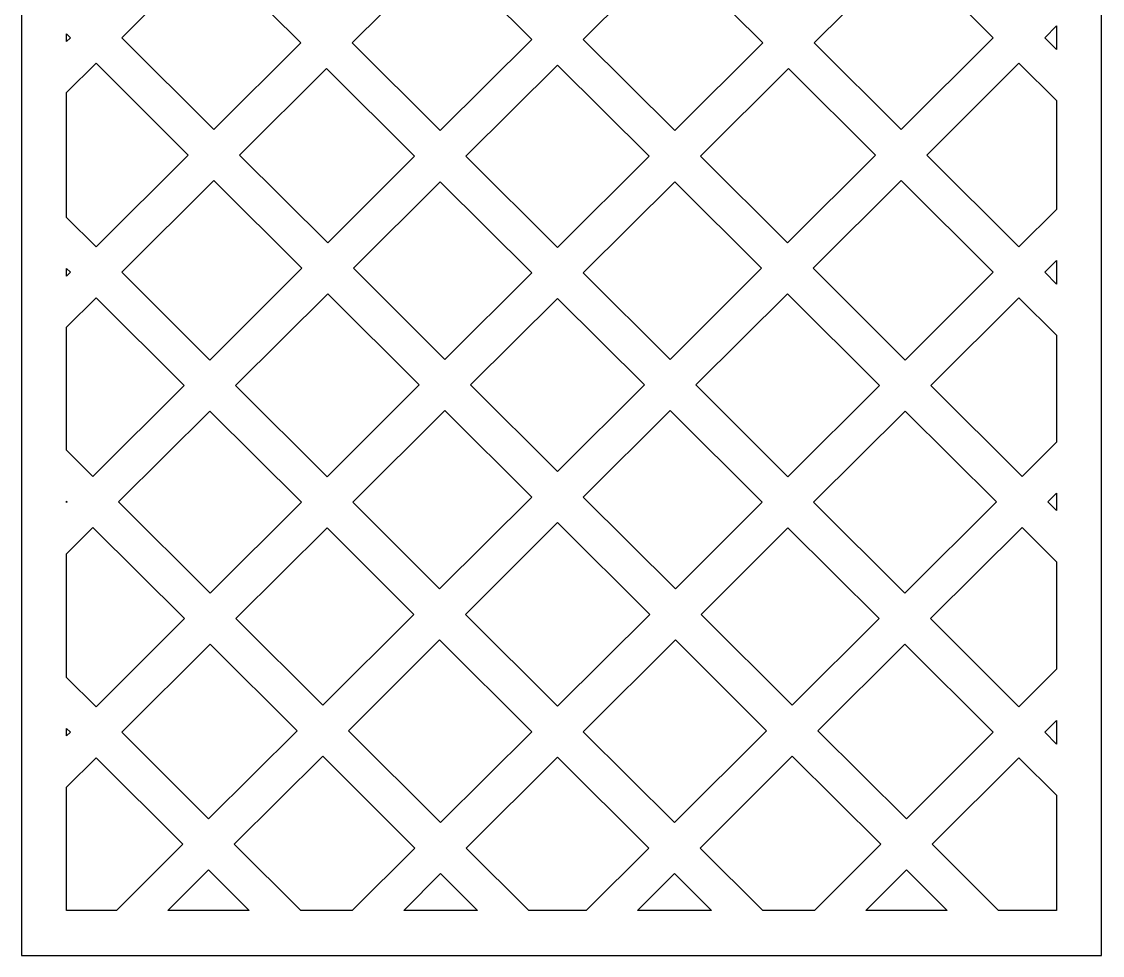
# Model space of a CAD drawing. Header units: centimetres. Extents: x -8.8 to 7.6, y -13.7 to 12.2.
# Drawn here: x 0.5 to 7.55, y -13.66 to -7.58 of the extents above; entities that cross this region are included whole.
import ezdxf

# ---------------------------------------------------------------- set-up
doc = ezdxf.new("R2010")
doc.units = ezdxf.units.CM
doc.header["$MEASUREMENT"] = 0
doc.layers.add('layer 1', color=7, linetype='Continuous')

msp = doc.modelspace()

# ---------------------------------------------------------------- linework, layer by layer
at = {"layer": 'layer 1', "color": 242}
for points, knots in [([(5.31911, 11.90115), (5.31911, 11.90115), (5.31917, 11.90121), (5.31917, 11.90121), (5.31917, 11.90121), (5.39621, 11.8691), (5.47278, 11.83405), (5.54865, 11.79614), (5.54865, 11.79614), (5.54865, 11.79614), (5.54855, 11.79603), (5.54855, 11.79603), (5.54855, 11.79603), (5.8032, 11.66872), (6.04966, 11.50903), (6.27744, 11.31886), (6.27744, 11.31886), (6.27744, 11.31886), (6.27755, 11.31898), (6.27755, 11.31898), (6.27755, 11.31898), (6.3379, 11.26861), (6.39702, 11.21626), (6.45455, 11.16167), (6.45455, 11.16167), (6.45455, 11.16167), (6.4543, 11.16142), (6.4543, 11.16142), (6.4543, 11.16142), (6.65282, 10.97298), (6.8334, 10.75957), (6.988, 10.52269), (6.988, 10.52269), (6.988, 10.52269), (6.98817, 10.52286), (6.98817, 10.52286), (6.98817, 10.52286), (7.03226, 10.45532), (7.0744, 10.38602), (7.11409, 10.31472), (7.11409, 10.31472), (7.11409, 10.31472), (7.1138, 10.31443), (7.1138, 10.31443), (7.1138, 10.31443), (7.25308, 10.06411), (7.36403, 9.79073), (7.43865, 9.49585), (7.43865, 9.49585), (7.43865, 9.49585), (7.43878, 9.49598), (7.43878, 9.49598), (7.43878, 9.49598), (7.44153, 9.4851), (7.44424, 9.4742), (7.44689, 9.46326), (7.44689, 9.46326), (7.44939, 9.45298), (7.45184, 9.44267), (7.45424, 9.43234), (7.45424, 9.43234), (7.45936, 9.41038), (7.46427, 9.38831), (7.46899, 9.36612), (7.46899, 9.36612), (7.471, 9.35664), (7.47298, 9.34713), (7.47492, 9.33761), (7.47492, 9.33761), (7.47977, 9.31377), (7.48439, 9.2898), (7.48878, 9.26569), (7.48878, 9.26569), (7.49013, 9.2583), (7.49145, 9.25089), (7.49275, 9.24347), (7.49275, 9.24347), (7.49411, 9.23573), (7.49544, 9.22798), (7.49675, 9.22021), (7.49675, 9.22021), (7.49675, 9.22021), (7.49658, 9.22004), (7.49658, 9.22004), (7.49658, 9.22004), (7.53341, 9.00106), (7.55079, 8.77154), (7.54539, 8.53179), (7.54539, 8.53179), (7.54539, 8.53179), (7.54539, 8.53179), (7.54539, 8.53179), (7.54539, 8.53179), (7.54539, 8.53177), (7.54539, 8.53175), (7.54539, 8.53173), (7.54539, 8.53173), (7.54535, 8.53002), (7.54534, 8.52831), (7.54533, 8.52661), (7.54533, 8.52661), (7.54532, 8.52466), (7.54531, 8.52271), (7.54526, 8.52074), (7.54526, 8.52074), (7.54526, 8.52074), (7.54526, 8.19844), (7.54526, 8.19844), (7.54526, 8.19844), (7.54526, 8.19844), (7.54526, 8.07677), (7.54526, 8.07677), (7.54526, 8.07677), (7.54526, 8.07677), (7.54526, 7.7433), (7.54526, 7.7433), (7.54526, 7.7433), (7.54526, 7.7433), (7.54526, 7.05674), (7.54526, 7.05674), (7.54526, 7.05674), (7.54526, 7.05674), (7.54526, 6.72327), (7.54526, 6.72327), (7.54526, 6.72327), (7.54526, 6.72327), (7.54526, 6.56882), (7.54526, 6.56882), (7.54526, 6.56882), (7.54526, 6.56882), (7.54526, 6.23535), (7.54526, 6.23535), (7.54526, 6.23535), (7.54526, 6.23535), (7.54526, 5.52064), (7.54526, 5.52064), (7.54526, 5.52064), (7.54526, 5.52064), (7.54526, 5.18717), (7.54526, 5.18717), (7.54526, 5.18717), (7.54526, 5.18717), (7.54526, 5.03159), (7.54526, 5.03159), (7.54526, 5.03159), (7.54526, 5.03159), (7.54526, 4.69812), (7.54526, 4.69812), (7.54526, 4.69812), (7.54526, 4.69812), (7.54526, 4.01726), (7.54526, 4.01726), (7.54526, 4.01726), (7.54526, 4.01726), (7.54526, 3.68379), (7.54526, 3.68379), (7.54526, 3.68379), (7.54526, 3.68379), (7.54526, 3.53592), (7.54526, 3.53592), (7.54526, 3.53592), (7.54526, 3.53592), (7.54526, 3.20246), (7.54526, 3.20246), (7.54526, 3.20246), (7.54526, 3.20246), (7.54526, 2.54189), (7.54526, 2.54189), (7.54526, 2.54189), (7.54526, 2.54189), (7.54526, 2.20842), (7.54526, 2.20842), (7.54526, 2.20842), (7.54526, 2.20842), (7.54526, 2.04165), (7.54526, 2.04165), (7.54526, 2.04165), (7.54526, 2.04165), (7.54526, 1.70818), (7.54526, 1.70818), (7.54526, 1.70818), (7.54526, 1.70818), (7.54526, 1.01669), (7.54526, 1.01669), (7.54526, 1.01669), (7.54526, 1.01669), (7.54526, 0.68323), (7.54526, 0.68323), (7.54526, 0.68323), (7.54526, 0.68323), (7.54526, 0.53651), (7.54526, 0.53651), (7.54526, 0.53651), (7.54526, 0.53651), (7.54526, 0.20304), (7.54526, 0.20304), (7.54526, 0.20304), (7.54526, 0.20304), (7.54526, -0.49125), (7.54526, -0.49125), (7.54526, -0.49125), (7.54526, -0.49125), (7.54526, -0.82472), (7.54526, -0.82472), (7.54526, -0.82472), (7.54526, -0.82472), (7.54526, -0.98894), (7.54526, -0.98894), (7.54526, -0.98894), (7.54526, -0.98894), (7.54526, -1.32241), (7.54526, -1.32241), (7.54526, -1.32241), (7.54526, -1.32241), (7.54526, -2.02848), (7.54526, -2.02848), (7.54526, -2.02848), (7.54526, -2.02848), (7.54526, -2.13334), (7.54526, -2.13334), (7.54526, -2.13334), (7.54526, -2.13334), (7.54526, -2.51842), (7.54526, -2.51842), (7.54526, -2.51842), (7.54526, -2.51842), (7.54526, -2.85189), (7.54526, -2.85189), (7.54526, -2.85189), (7.54526, -2.85189), (7.54526, -3.52415), (7.54526, -3.52415), (7.54526, -3.52415), (7.54526, -3.52415), (7.54526, -3.79798), (7.54526, -3.79798), (7.54526, -3.79798), (7.54526, -3.79798), (7.54526, -3.99499), (7.54526, -3.99499), (7.54526, -3.99499), (7.54526, -3.99499), (7.54526, -4.32846), (7.54526, -4.32846), (7.54526, -4.32846), (7.54526, -4.32846), (7.54526, -5.01842), (7.54526, -5.01842), (7.54526, -5.01842), (7.54526, -5.01842), (7.54526, -5.35189), (7.54526, -5.35189), (7.54526, -5.35189), (7.54526, -5.35189), (7.54526, -5.51656), (7.54526, -5.51656), (7.54526, -5.51656), (7.54526, -5.51656), (7.54526, -5.85003), (7.54526, -5.85003), (7.54526, -5.85003), (7.54526, -5.85003), (7.54526, -6.52357), (7.54526, -6.52357), (7.54526, -6.52357), (7.54526, -6.52357), (7.54526, -6.85704), (7.54526, -6.85704), (7.54526, -6.85704), (7.54526, -6.85704), (7.54526, -6.97754), (7.54526, -6.97754), (7.54526, -6.97754), (7.54526, -6.97754), (7.54526, -7.31101), (7.54526, -7.31101), (7.54526, -7.31101), (7.54526, -7.31101), (7.54526, -8.04902), (7.54526, -8.04902), (7.54526, -8.04902), (7.54526, -8.04902), (7.54526, -8.18445), (7.54526, -8.18445), (7.54526, -8.18445), (7.54526, -8.18445), (7.54526, -8.50704), (7.54526, -8.50704), (7.54526, -8.50704), (7.54526, -8.50704), (7.54526, -8.8405), (7.54526, -8.8405), (7.54526, -8.8405), (7.54526, -8.8405), (7.54526, -9.5785), (7.54526, -9.5785), (7.54526, -9.5785), (7.54526, -9.5785), (7.54526, -9.91197), (7.54526, -9.91197), (7.54526, -9.91197), (7.54526, -9.91197), (7.54526, -10.02392), (7.54526, -10.02392), (7.54526, -10.02392), (7.54526, -10.02392), (7.54526, -10.35739), (7.54526, -10.35739), (7.54526, -10.35739), (7.54526, -10.35739), (7.54526, -11.50519), (7.54526, -11.50519), (7.54526, -11.50519), (7.54526, -11.50519), (7.54526, -11.83866), (7.54526, -11.83866), (7.54526, -11.83866), (7.54526, -11.83866), (7.54526, -12.57664), (7.54526, -12.57664), (7.54526, -12.57664), (7.54526, -12.57664), (7.54526, -12.66337), (7.54526, -12.66337), (7.54526, -12.66337), (7.54526, -12.66337), (7.54526, -13.66207), (7.54526, -13.66207), (7.54526, -13.66207), (7.54526, -13.66207), (7.16794, -13.66207), (7.16794, -13.66207), (7.16794, -13.66207), (7.16794, -13.66207), (6.83289, -13.66207), (6.83289, -13.66207), (6.83289, -13.66207), (6.83289, -13.66207), (5.71322, -13.66207), (5.71322, -13.66207), (5.71322, -13.66207), (5.71322, -13.66207), (5.6312, -13.66207), (5.6312, -13.66207), (5.6312, -13.66207), (5.6312, -13.66207), (5.37817, -13.66207), (5.37817, -13.66207), (5.37817, -13.66207), (5.37817, -13.66207), (5.29616, -13.66207), (5.29616, -13.66207), (5.29616, -13.66207), (5.29616, -13.66207), (4.22494, -13.66207), (4.22494, -13.66207), (4.22494, -13.66207), (4.22494, -13.66207), (4.10714, -13.66207), (4.10714, -13.66207), (4.10714, -13.66207), (4.10714, -13.66207), (3.88989, -13.66207), (3.88989, -13.66207), (3.88989, -13.66207), (3.88989, -13.66207), (3.77209, -13.66207), (3.77209, -13.66207), (3.77209, -13.66207), (3.77209, -13.66207), (2.70087, -13.66207), (2.70087, -13.66207), (2.70087, -13.66207), (2.70087, -13.66207), (2.61886, -13.66207), (2.61886, -13.66207), (2.61886, -13.66207), (2.61886, -13.66207), (2.36582, -13.66207), (2.36582, -13.66207), (2.36582, -13.66207), (2.36582, -13.66207), (2.28381, -13.66207), (2.28381, -13.66207), (2.28381, -13.66207), (2.28381, -13.66207), (1.16414, -13.66207), (1.16414, -13.66207), (1.16414, -13.66207), (1.16414, -13.66207), (0.82909, -13.66207), (0.82909, -13.66207), (0.82909, -13.66207), (0.82909, -13.66207), (0.50483, -13.66207), (0.50483, -13.66207), (0.50483, -13.66207), (0.50483, -13.66207), (0.50483, -12.71674), (0.50483, -12.71674), (0.50483, -12.71674), (0.50483, -12.71674), (0.50483, -12.52382), (0.50483, -12.52382), (0.50483, -12.52382), (0.50483, -12.52382), (0.50483, -11.89147), (0.50483, -11.89147), (0.50483, -11.89147), (0.50483, -11.89147), (0.50483, -11.558), (0.50483, -11.558), (0.50483, -11.558), (0.50483, -11.558), (0.50483, -11.04954), (0.50483, -11.04954), (0.50483, -11.04954), (0.50483, -11.04954), (0.50483, -11.00225), (0.50483, -11.00225), (0.50483, -11.00225), (0.50483, -11.00225), (0.50483, -10.4102), (0.50483, -10.4102), (0.50483, -10.4102), (0.50483, -10.4102), (0.50483, -10.07673), (0.50483, -10.07673), (0.50483, -10.07673), (0.50483, -10.07673), (0.50483, -9.85915), (0.50483, -9.85915), (0.50483, -9.85915), (0.50483, -9.85915), (0.50483, -9.52568), (0.50483, -9.52568), (0.50483, -9.52568), (0.50483, -9.52568), (0.50483, -8.89332), (0.50483, -8.89332), (0.50483, -8.89332), (0.50483, -8.89332), (0.50483, -8.55985), (0.50483, -8.55985), (0.50483, -8.55985), (0.50483, -8.55985), (0.50483, -8.23782), (0.50483, -8.23782), (0.50483, -8.23782), (0.50483, -8.23782), (0.50483, -7.9962), (0.50483, -7.9962), (0.50483, -7.9962), (0.50483, -7.9962), (0.50483, -7.36383), (0.50483, -7.36383), (0.50483, -7.36383), (0.50483, -7.36383), (0.50483, -7.03035), (0.50483, -7.03035), (0.50483, -7.03035), (0.50483, -7.03035), (0.50483, -6.80422), (0.50483, -6.80422), (0.50483, -6.80422), (0.50483, -6.80422), (0.50483, -6.47076), (0.50483, -6.47076), (0.50483, -6.47076), (0.50483, -6.47076), (0.50483, -5.90284), (0.50483, -5.90284), (0.50483, -5.90284), (0.50483, -5.90284), (0.50483, -5.56937), (0.50483, -5.56937), (0.50483, -5.56937), (0.50483, -5.56937), (0.50483, -5.29908), (0.50483, -5.29908), (0.50483, -5.29908), (0.50483, -5.29908), (0.50483, -4.96561), (0.50483, -4.96561), (0.50483, -4.96561), (0.50483, -4.96561), (0.50483, -4.38127), (0.50483, -4.38127), (0.50483, -4.38127), (0.50483, -4.38127), (0.50483, -4.0478), (0.50483, -4.0478), (0.50483, -4.0478), (0.50483, -4.0478), (0.50483, -3.80481), (0.50483, -3.80481), (0.50483, -3.80481), (0.50483, -3.80481), (0.50483, -3.47134), (0.50483, -3.47134), (0.50483, -3.47134), (0.50483, -3.47134), (0.50483, -2.9047), (0.50483, -2.9047), (0.50483, -2.9047), (0.50483, -2.9047), (0.50483, -2.57123), (0.50483, -2.57123), (0.50483, -2.57123), (0.50483, -2.57123), (0.50483, -2.1867), (0.50483, -2.1867), (0.50483, -2.1867), (0.50483, -2.1867), (0.50483, -1.97567), (0.50483, -1.97567), (0.50483, -1.97567), (0.50483, -1.97567), (0.50483, -1.37522), (0.50483, -1.37522), (0.50483, -1.37522), (0.50483, -1.37522), (0.50483, -1.04175), (0.50483, -1.04175), (0.50483, -1.04175), (0.50483, -1.04175), (0.50483, -0.77191), (0.50483, -0.77191), (0.50483, -0.77191), (0.50483, -0.77191), (0.50483, -0.43844), (0.50483, -0.43844), (0.50483, -0.43844), (0.50483, -0.43844), (0.50483, 0.15022), (0.50483, 0.15022), (0.50483, 0.15022), (0.50483, 0.15022), (0.50483, 0.48369), (0.50483, 0.48369), (0.50483, 0.48369), (0.50483, 0.48369), (0.50483, 0.73604), (0.50483, 0.73604), (0.50483, 0.73604), (0.50483, 0.73604), (0.50483, 1.06951), (0.50483, 1.06951), (0.50483, 1.06951), (0.50483, 1.06951), (0.50483, 1.65537), (0.50483, 1.65537), (0.50483, 1.65537), (0.50483, 1.65537), (0.50483, 1.98884), (0.50483, 1.98884), (0.50483, 1.98884), (0.50483, 1.98884), (0.50483, 2.26123), (0.50483, 2.26123), (0.50483, 2.26123), (0.50483, 2.26123), (0.50483, 2.5947), (0.50483, 2.5947), (0.50483, 2.5947), (0.50483, 2.5947), (0.50483, 3.14964), (0.50483, 3.14964), (0.50483, 3.14964), (0.50483, 3.14964), (0.50483, 3.48311), (0.50483, 3.48311), (0.50483, 3.48311), (0.50483, 3.48311), (0.50483, 3.7366), (0.50483, 3.7366), (0.50483, 3.7366), (0.50483, 3.7366), (0.50483, 4.07007), (0.50483, 4.07007), (0.50483, 4.07007), (0.50483, 4.07007), (0.50483, 4.64531), (0.50483, 4.64531), (0.50483, 4.64531), (0.50483, 4.64531), (0.50483, 4.97878), (0.50483, 4.97878), (0.50483, 4.97878), (0.50483, 4.97878), (0.50483, 5.23999), (0.50483, 5.23999), (0.50483, 5.23999), (0.50483, 5.23999), (0.50483, 5.57345), (0.50483, 5.57345), (0.50483, 5.57345), (0.50483, 5.57345), (0.50483, 6.18254), (0.50483, 6.18254), (0.50483, 6.18254), (0.50483, 6.18254), (0.50483, 6.51601), (0.50483, 6.51601), (0.50483, 6.51601), (0.50483, 6.51601), (0.50483, 6.77608), (0.50483, 6.77608), (0.50483, 6.77608), (0.50483, 6.77608), (0.50483, 7.10955), (0.50483, 7.10955), (0.50483, 7.10955), (0.50483, 7.10955), (0.50483, 7.69049), (0.50483, 7.69049), (0.50483, 7.69049), (0.50483, 7.69049), (0.50483, 8.02396), (0.50483, 8.02396), (0.50483, 8.02396), (0.50483, 8.02396), (0.50483, 8.25126), (0.50483, 8.25126), (0.50483, 8.25126), (0.50483, 8.25126), (0.50483, 8.52078), (0.50483, 8.52078), (0.50483, 8.52078), (0.51287, 8.75745), (0.53683, 8.98196), (0.57473, 9.19473), (0.57473, 9.19473), (0.57807, 9.21345), (0.58152, 9.23207), (0.58508, 9.25061), (0.58508, 9.25061), (0.58862, 9.26909), (0.5923, 9.28746), (0.59606, 9.30576), (0.59606, 9.30576), (0.59849, 9.31758), (0.60097, 9.32937), (0.60349, 9.34112), (0.60349, 9.34112), (0.6093, 9.36824), (0.61536, 9.39513), (0.62164, 9.42185), (0.62164, 9.42185), (0.62224, 9.42442), (0.62285, 9.42699), (0.62345, 9.42955), (0.62345, 9.42955), (0.69613, 9.7363), (0.79956, 10.01613), (0.92812, 10.26975), (0.92812, 10.26975), (0.92812, 10.26975), (0.92787, 10.27), (0.92787, 10.27), (0.92787, 10.27), (0.96537, 10.34398), (1.00513, 10.41559), (1.0468, 10.4851), (1.0468, 10.4851), (1.0468, 10.4851), (1.04686, 10.48504), (1.04686, 10.48504), (1.04686, 10.48504), (1.19501, 10.73225), (1.3687, 10.95117), (1.56175, 11.1425), (1.56175, 11.1425), (1.56175, 11.1425), (1.56164, 11.1426), (1.56164, 11.1426), (1.56164, 11.1426), (1.61799, 11.19842), (1.67593, 11.25197), (1.73543, 11.3031), (1.73543, 11.3031), (1.73543, 11.3031), (1.73559, 11.30293), (1.73559, 11.30293), (1.73559, 11.30293), (1.95953, 11.49538), (2.20477, 11.65458), (2.46333, 11.78126), (2.46333, 11.78126), (2.46333, 11.78126), (2.46329, 11.7813), (2.46329, 11.7813), (2.46329, 11.7813), (2.53929, 11.81852), (2.61642, 11.853), (2.69452, 11.88462), (2.69452, 11.88462), (2.69452, 11.88462), (2.69462, 11.88452), (2.69462, 11.88452), (2.69462, 11.88452), (3.12088, 12.05714), (3.57534, 12.14653), (4.02505, 12.15534), (4.02505, 12.15534), (4.43768, 12.16984), (4.88552, 12.08192), (5.31911, 11.90115)], [0, 0, 0, 0, 0.005618, 0.005618, 0.005618, 0.005618, 0.011236, 0.011236, 0.011236, 0.011236, 0.0168539, 0.0168539, 0.0168539, 0.0168539, 0.0224719, 0.0224719, 0.0224719, 0.0224719, 0.0280899, 0.0280899, 0.0280899, 0.0280899, 0.0337079, 0.0337079, 0.0337079, 0.0337079, 0.0393258, 0.0393258, 0.0393258, 0.0393258, 0.0449438, 0.0449438, 0.0449438, 0.0449438, 0.0505618, 0.0505618, 0.0505618, 0.0505618, 0.0561798, 0.0561798, 0.0561798, 0.0561798, 0.0617978, 0.0617978, 0.0617978, 0.0617978, 0.0674157, 0.0674157, 0.0674157, 0.0674157, 0.0730337, 0.0730337, 0.0730337, 0.0730337, 0.0786517, 0.0786517, 0.0786517, 0.0786517, 0.0842697, 0.0842697, 0.0842697, 0.0842697, 0.0898876, 0.0898876, 0.0898876, 0.0898876, 0.0955056, 0.0955056, 0.0955056, 0.0955056, 0.1011236, 0.1011236, 0.1011236, 0.1011236, 0.1067416, 0.1067416, 0.1067416, 0.1067416, 0.1123596, 0.1123596, 0.1123596, 0.1123596, 0.1179775, 0.1179775, 0.1179775, 0.1179775, 0.1235955, 0.1235955, 0.1235955, 0.1235955, 0.1292135, 0.1292135, 0.1292135, 0.1292135, 0.1348315, 0.1348315, 0.1348315, 0.1348315, 0.1404494, 0.1404494, 0.1404494, 0.1404494, 0.1460674, 0.1460674, 0.1460674, 0.1460674, 0.1516854, 0.1516854, 0.1516854, 0.1516854, 0.1573034, 0.1573034, 0.1573034, 0.1573034, 0.1629213, 0.1629213, 0.1629213, 0.1629213, 0.1685393, 0.1685393, 0.1685393, 0.1685393, 0.1741573, 0.1741573, 0.1741573, 0.1741573, 0.1797753, 0.1797753, 0.1797753, 0.1797753, 0.1853933, 0.1853933, 0.1853933, 0.1853933, 0.1910112, 0.1910112, 0.1910112, 0.1910112, 0.1966292, 0.1966292, 0.1966292, 0.1966292, 0.2022472, 0.2022472, 0.2022472, 0.2022472, 0.2078652, 0.2078652, 0.2078652, 0.2078652, 0.2134831, 0.2134831, 0.2134831, 0.2134831, 0.2191011, 0.2191011, 0.2191011, 0.2191011, 0.2247191, 0.2247191, 0.2247191, 0.2247191, 0.2303371, 0.2303371, 0.2303371, 0.2303371, 0.2359551, 0.2359551, 0.2359551, 0.2359551, 0.241573, 0.241573, 0.241573, 0.241573, 0.247191, 0.247191, 0.247191, 0.247191, 0.252809, 0.252809, 0.252809, 0.252809, 0.258427, 0.258427, 0.258427, 0.258427, 0.2640449, 0.2640449, 0.2640449, 0.2640449, 0.2696629, 0.2696629, 0.2696629, 0.2696629, 0.2752809, 0.2752809, 0.2752809, 0.2752809, 0.2808989, 0.2808989, 0.2808989, 0.2808989, 0.2865169, 0.2865169, 0.2865169, 0.2865169, 0.2921348, 0.2921348, 0.2921348, 0.2921348, 0.2977528, 0.2977528, 0.2977528, 0.2977528, 0.3033708, 0.3033708, 0.3033708, 0.3033708, 0.3089888, 0.3089888, 0.3089888, 0.3089888, 0.3146067, 0.3146067, 0.3146067, 0.3146067, 0.3202247, 0.3202247, 0.3202247, 0.3202247, 0.3258427, 0.3258427, 0.3258427, 0.3258427, 0.3314607, 0.3314607, 0.3314607, 0.3314607, 0.3370787, 0.3370787, 0.3370787, 0.3370787, 0.3426966, 0.3426966, 0.3426966, 0.3426966, 0.3483146, 0.3483146, 0.3483146, 0.3483146, 0.3539326, 0.3539326, 0.3539326, 0.3539326, 0.3595506, 0.3595506, 0.3595506, 0.3595506, 0.3651685, 0.3651685, 0.3651685, 0.3651685, 0.3707865, 0.3707865, 0.3707865, 0.3707865, 0.3764045, 0.3764045, 0.3764045, 0.3764045, 0.3820225, 0.3820225, 0.3820225, 0.3820225, 0.3876404, 0.3876404, 0.3876404, 0.3876404, 0.3932584, 0.3932584, 0.3932584, 0.3932584, 0.3988764, 0.3988764, 0.3988764, 0.3988764, 0.4044944, 0.4044944, 0.4044944, 0.4044944, 0.4101124, 0.4101124, 0.4101124, 0.4101124, 0.4157303, 0.4157303, 0.4157303, 0.4157303, 0.4213483, 0.4213483, 0.4213483, 0.4213483, 0.4269663, 0.4269663, 0.4269663, 0.4269663, 0.4325843, 0.4325843, 0.4325843, 0.4325843, 0.4382022, 0.4382022, 0.4382022, 0.4382022, 0.4438202, 0.4438202, 0.4438202, 0.4438202, 0.4494382, 0.4494382, 0.4494382, 0.4494382, 0.4550562, 0.4550562, 0.4550562, 0.4550562, 0.4606742, 0.4606742, 0.4606742, 0.4606742, 0.4662921, 0.4662921, 0.4662921, 0.4662921, 0.4719101, 0.4719101, 0.4719101, 0.4719101, 0.4775281, 0.4775281, 0.4775281, 0.4775281, 0.4831461, 0.4831461, 0.4831461, 0.4831461, 0.488764, 0.488764, 0.488764, 0.488764, 0.494382, 0.494382, 0.494382, 0.494382, 0.5, 0.5, 0.5, 0.5, 0.505618, 0.505618, 0.505618, 0.505618, 0.511236, 0.511236, 0.511236, 0.511236, 0.5168539, 0.5168539, 0.5168539, 0.5168539, 0.5224719, 0.5224719, 0.5224719, 0.5224719, 0.5280899, 0.5280899, 0.5280899, 0.5280899, 0.5337079, 0.5337079, 0.5337079, 0.5337079, 0.5393258, 0.5393258, 0.5393258, 0.5393258, 0.5449438, 0.5449438, 0.5449438, 0.5449438, 0.5505618, 0.5505618, 0.5505618, 0.5505618, 0.5561798, 0.5561798, 0.5561798, 0.5561798, 0.5617978, 0.5617978, 0.5617978, 0.5617978, 0.5674157, 0.5674157, 0.5674157, 0.5674157, 0.5730337, 0.5730337, 0.5730337, 0.5730337, 0.5786517, 0.5786517, 0.5786517, 0.5786517, 0.5842697, 0.5842697, 0.5842697, 0.5842697, 0.5898876, 0.5898876, 0.5898876, 0.5898876, 0.5955056, 0.5955056, 0.5955056, 0.5955056, 0.6011236, 0.6011236, 0.6011236, 0.6011236, 0.6067416, 0.6067416, 0.6067416, 0.6067416, 0.6123596, 0.6123596, 0.6123596, 0.6123596, 0.6179775, 0.6179775, 0.6179775, 0.6179775, 0.6235955, 0.6235955, 0.6235955, 0.6235955, 0.6292135, 0.6292135, 0.6292135, 0.6292135, 0.6348315, 0.6348315, 0.6348315, 0.6348315, 0.6404494, 0.6404494, 0.6404494, 0.6404494, 0.6460674, 0.6460674, 0.6460674, 0.6460674, 0.6516854, 0.6516854, 0.6516854, 0.6516854, 0.6573034, 0.6573034, 0.6573034, 0.6573034, 0.6629213, 0.6629213, 0.6629213, 0.6629213, 0.6685393, 0.6685393, 0.6685393, 0.6685393, 0.6741573, 0.6741573, 0.6741573, 0.6741573, 0.6797753, 0.6797753, 0.6797753, 0.6797753, 0.6853933, 0.6853933, 0.6853933, 0.6853933, 0.6910112, 0.6910112, 0.6910112, 0.6910112, 0.6966292, 0.6966292, 0.6966292, 0.6966292, 0.7022472, 0.7022472, 0.7022472, 0.7022472, 0.7078652, 0.7078652, 0.7078652, 0.7078652, 0.7134831, 0.7134831, 0.7134831, 0.7134831, 0.7191011, 0.7191011, 0.7191011, 0.7191011, 0.7247191, 0.7247191, 0.7247191, 0.7247191, 0.7303371, 0.7303371, 0.7303371, 0.7303371, 0.7359551, 0.7359551, 0.7359551, 0.7359551, 0.741573, 0.741573, 0.741573, 0.741573, 0.747191, 0.747191, 0.747191, 0.747191, 0.752809, 0.752809, 0.752809, 0.752809, 0.758427, 0.758427, 0.758427, 0.758427, 0.7640449, 0.7640449, 0.7640449, 0.7640449, 0.7696629, 0.7696629, 0.7696629, 0.7696629, 0.7752809, 0.7752809, 0.7752809, 0.7752809, 0.7808989, 0.7808989, 0.7808989, 0.7808989, 0.7865169, 0.7865169, 0.7865169, 0.7865169, 0.7921348, 0.7921348, 0.7921348, 0.7921348, 0.7977528, 0.7977528, 0.7977528, 0.7977528, 0.8033708, 0.8033708, 0.8033708, 0.8033708, 0.8089888, 0.8089888, 0.8089888, 0.8089888, 0.8146067, 0.8146067, 0.8146067, 0.8146067, 0.8202247, 0.8202247, 0.8202247, 0.8202247, 0.8258427, 0.8258427, 0.8258427, 0.8258427, 0.8314607, 0.8314607, 0.8314607, 0.8314607, 0.8370787, 0.8370787, 0.8370787, 0.8370787, 0.8426966, 0.8426966, 0.8426966, 0.8426966, 0.8483146, 0.8483146, 0.8483146, 0.8483146, 0.8539326, 0.8539326, 0.8539326, 0.8539326, 0.8595506, 0.8595506, 0.8595506, 0.8595506, 0.8651685, 0.8651685, 0.8651685, 0.8651685, 0.8707865, 0.8707865, 0.8707865, 0.8707865, 0.8764045, 0.8764045, 0.8764045, 0.8764045, 0.8820225, 0.8820225, 0.8820225, 0.8820225, 0.8876404, 0.8876404, 0.8876404, 0.8876404, 0.8932584, 0.8932584, 0.8932584, 0.8932584, 0.8988764, 0.8988764, 0.8988764, 0.8988764, 0.9044944, 0.9044944, 0.9044944, 0.9044944, 0.9101124, 0.9101124, 0.9101124, 0.9101124, 0.9157303, 0.9157303, 0.9157303, 0.9157303, 0.9213483, 0.9213483, 0.9213483, 0.9213483, 0.9269663, 0.9269663, 0.9269663, 0.9269663, 0.9325843, 0.9325843, 0.9325843, 0.9325843, 0.9382022, 0.9382022, 0.9382022, 0.9382022, 0.9438202, 0.9438202, 0.9438202, 0.9438202, 0.9494382, 0.9494382, 0.9494382, 0.9494382, 0.9550562, 0.9550562, 0.9550562, 0.9550562, 0.9606742, 0.9606742, 0.9606742, 0.9606742, 0.9662921, 0.9662921, 0.9662921, 0.9662921, 0.9719101, 0.9719101, 0.9719101, 0.9719101, 0.9775281, 0.9775281, 0.9775281, 0.9775281, 0.9831461, 0.9831461, 0.9831461, 0.9831461, 0.988764, 0.988764, 0.988764, 0.988764, 1, 1, 1, 1]), ([(1.72399, -7.11626), (1.72399, -7.11626), (1.15756, -7.68001), (1.15756, -7.68001), (1.15756, -7.68001), (1.15756, -7.68001), (1.7584, -8.27802), (1.7584, -8.27802), (1.7584, -8.27802), (1.7584, -8.27802), (2.32482, -7.71426), (2.32482, -7.71426), (2.32482, -7.71426), (2.32482, -7.71426), (1.72399, -7.11626), (1.72399, -7.11626)], [0, 0, 0, 0, 0.2, 0.2, 0.2, 0.2, 0.4, 0.4, 0.4, 0.4, 0.6, 0.6, 0.6, 0.6, 1, 1, 1, 1]), ([(6.27304, -7.11626), (6.27304, -7.11626), (5.6722, -7.71426), (5.6722, -7.71426), (5.6722, -7.71426), (5.6722, -7.71426), (6.23863, -8.27802), (6.23863, -8.27802), (6.23863, -8.27802), (6.23863, -8.27802), (6.83947, -7.68001), (6.83947, -7.68001), (6.83947, -7.68001), (6.83947, -7.68001), (6.27304, -7.11626), (6.27304, -7.11626)], [0, 0, 0, 0, 0.2, 0.2, 0.2, 0.2, 0.4, 0.4, 0.4, 0.4, 0.6, 0.6, 0.6, 0.6, 1, 1, 1, 1]), ([(3.25674, -7.12021), (3.25674, -7.12021), (2.65987, -7.71426), (2.65987, -7.71426), (2.65987, -7.71426), (2.65987, -7.71426), (3.23412, -8.28581), (3.23412, -8.28581), (3.23412, -8.28581), (3.23412, -8.28581), (3.83099, -7.69176), (3.83099, -7.69176), (3.83099, -7.69176), (3.83099, -7.69176), (3.25674, -7.12021), (3.25674, -7.12021)], [0, 0, 0, 0, 0.2, 0.2, 0.2, 0.2, 0.4, 0.4, 0.4, 0.4, 0.6, 0.6, 0.6, 0.6, 1, 1, 1, 1]), ([(4.74029, -7.12021), (4.74029, -7.12021), (4.16604, -7.69176), (4.16604, -7.69176), (4.16604, -7.69176), (4.16604, -7.69176), (4.7629, -8.28581), (4.7629, -8.28581), (4.7629, -8.28581), (4.7629, -8.28581), (5.33716, -7.71426), (5.33716, -7.71426), (5.33716, -7.71426), (5.33716, -7.71426), (4.74029, -7.12021), (4.74029, -7.12021)], [0, 0, 0, 0, 0.2, 0.2, 0.2, 0.2, 0.4, 0.4, 0.4, 0.4, 0.6, 0.6, 0.6, 0.6, 1, 1, 1, 1]), ([(7.25191, -7.60298), (7.25191, -7.60298), (7.17452, -7.68001), (7.17452, -7.68001), (7.17452, -7.68001), (7.17452, -7.68001), (7.25191, -7.75705), (7.25191, -7.75705), (7.25191, -7.75705), (7.25191, -7.75705), (7.25191, -7.60298), (7.25191, -7.60298)], [0, 0, 0, 0, 0.25, 0.25, 0.25, 0.25, 0.5, 0.5, 0.5, 0.5, 1, 1, 1, 1]), ([(0.79818, -7.70423), (0.79818, -7.70423), (0.82251, -7.68001), (0.82251, -7.68001), (0.82251, -7.68001), (0.82251, -7.68001), (0.79818, -7.65579), (0.79818, -7.65579), (0.79818, -7.65579), (0.79818, -7.65579), (0.79818, -7.70423), (0.79818, -7.70423)], [0, 0, 0, 0, 0.25, 0.25, 0.25, 0.25, 0.5, 0.5, 0.5, 0.5, 1, 1, 1, 1]), ([(0.99004, -7.84675), (0.99004, -7.84675), (0.79818, -8.0377), (0.79818, -8.0377), (0.79818, -8.0377), (0.79818, -8.0377), (0.79818, -8.85182), (0.79818, -8.85182), (0.79818, -8.85182), (0.79818, -8.85182), (0.99003, -9.04277), (0.99003, -9.04277), (0.99003, -9.04277), (0.99003, -9.04277), (1.59087, -8.44475), (1.59087, -8.44475), (1.59087, -8.44475), (1.59087, -8.44475), (0.99004, -7.84675), (0.99004, -7.84675)], [0, 0, 0, 0, 0.1666667, 0.1666667, 0.1666667, 0.1666667, 0.3333333, 0.3333333, 0.3333333, 0.3333333, 0.5, 0.5, 0.5, 0.5, 0.6666667, 0.6666667, 0.6666667, 0.6666667, 1, 1, 1, 1]), ([(2.49235, -7.881), (2.49235, -7.881), (1.92592, -8.44475), (1.92592, -8.44475), (1.92592, -8.44475), (1.92592, -8.44475), (2.50018, -9.0163), (2.50018, -9.0163), (2.50018, -9.0163), (2.50018, -9.0163), (3.0666, -8.45255), (3.0666, -8.45255), (3.0666, -8.45255), (3.0666, -8.45255), (2.49235, -7.881), (2.49235, -7.881)], [0, 0, 0, 0, 0.2, 0.2, 0.2, 0.2, 0.4, 0.4, 0.4, 0.4, 0.6, 0.6, 0.6, 0.6, 1, 1, 1, 1]), ([(3.99851, -7.85849), (3.99851, -7.85849), (3.40165, -8.45254), (3.40165, -8.45254), (3.40165, -8.45254), (3.40165, -8.45254), (3.99851, -9.0466), (3.99851, -9.0466), (3.99851, -9.0466), (3.99851, -9.0466), (4.59538, -8.45254), (4.59538, -8.45254), (4.59538, -8.45254), (4.59538, -8.45254), (3.99851, -7.85849), (3.99851, -7.85849)], [0, 0, 0, 0, 0.2, 0.2, 0.2, 0.2, 0.4, 0.4, 0.4, 0.4, 0.6, 0.6, 0.6, 0.6, 1, 1, 1, 1]), ([(5.50468, -7.881), (5.50468, -7.881), (4.93043, -8.45254), (4.93043, -8.45254), (4.93043, -8.45254), (4.93043, -8.45254), (5.49685, -9.0163), (5.49685, -9.0163), (5.49685, -9.0163), (5.49685, -9.0163), (6.07111, -8.44475), (6.07111, -8.44475), (6.07111, -8.44475), (6.07111, -8.44475), (5.50468, -7.881), (5.50468, -7.881)], [0, 0, 0, 0, 0.2, 0.2, 0.2, 0.2, 0.4, 0.4, 0.4, 0.4, 0.6, 0.6, 0.6, 0.6, 1, 1, 1, 1]), ([(7.00699, -7.84675), (7.00699, -7.84675), (6.40615, -8.44475), (6.40615, -8.44475), (6.40615, -8.44475), (6.40615, -8.44475), (7.007, -9.04277), (7.007, -9.04277), (7.007, -9.04277), (7.007, -9.04277), (7.25191, -8.79901), (7.25191, -8.79901), (7.25191, -8.79901), (7.25191, -8.79901), (7.25191, -8.09051), (7.25191, -8.09051), (7.25191, -8.09051), (7.25191, -8.09051), (7.00699, -7.84675), (7.00699, -7.84675)], [0, 0, 0, 0, 0.1666667, 0.1666667, 0.1666667, 0.1666667, 0.3333333, 0.3333333, 0.3333333, 0.3333333, 0.5, 0.5, 0.5, 0.5, 0.6666667, 0.6666667, 0.6666667, 0.6666667, 1, 1, 1, 1]), ([(1.7584, -8.61149), (1.7584, -8.61149), (1.15755, -9.2095), (1.15755, -9.2095), (1.15755, -9.2095), (1.15755, -9.2095), (1.73181, -9.78105), (1.73181, -9.78105), (1.73181, -9.78105), (1.73181, -9.78105), (2.33265, -9.18304), (2.33265, -9.18304), (2.33265, -9.18304), (2.33265, -9.18304), (1.7584, -8.61149), (1.7584, -8.61149)], [0, 0, 0, 0, 0.2, 0.2, 0.2, 0.2, 0.4, 0.4, 0.4, 0.4, 0.6, 0.6, 0.6, 0.6, 1, 1, 1, 1]), ([(3.23412, -8.61928), (3.23412, -8.61928), (2.6677, -9.18304), (2.6677, -9.18304), (2.6677, -9.18304), (2.6677, -9.18304), (3.26457, -9.77709), (3.26457, -9.77709), (3.26457, -9.77709), (3.26457, -9.77709), (3.83099, -9.21333), (3.83099, -9.21333), (3.83099, -9.21333), (3.83099, -9.21333), (3.23412, -8.61928), (3.23412, -8.61928)], [0, 0, 0, 0, 0.2, 0.2, 0.2, 0.2, 0.4, 0.4, 0.4, 0.4, 0.6, 0.6, 0.6, 0.6, 1, 1, 1, 1]), ([(4.7629, -8.61928), (4.7629, -8.61928), (4.16604, -9.21333), (4.16604, -9.21333), (4.16604, -9.21333), (4.16604, -9.21333), (4.73246, -9.77709), (4.73246, -9.77709), (4.73246, -9.77709), (4.73246, -9.77709), (5.32933, -9.18304), (5.32933, -9.18304), (5.32933, -9.18304), (5.32933, -9.18304), (4.7629, -8.61928), (4.7629, -8.61928)], [0, 0, 0, 0, 0.2, 0.2, 0.2, 0.2, 0.4, 0.4, 0.4, 0.4, 0.6, 0.6, 0.6, 0.6, 1, 1, 1, 1]), ([(6.23863, -8.61149), (6.23863, -8.61149), (5.66438, -9.18304), (5.66438, -9.18304), (5.66438, -9.18304), (5.66438, -9.18304), (6.26522, -9.78105), (6.26522, -9.78105), (6.26522, -9.78105), (6.26522, -9.78105), (6.83947, -9.2095), (6.83947, -9.2095), (6.83947, -9.2095), (6.83947, -9.2095), (6.23863, -8.61149), (6.23863, -8.61149)], [0, 0, 0, 0, 0.2, 0.2, 0.2, 0.2, 0.4, 0.4, 0.4, 0.4, 0.6, 0.6, 0.6, 0.6, 1, 1, 1, 1]), ([(7.25191, -9.13247), (7.25191, -9.13247), (7.17452, -9.2095), (7.17452, -9.2095), (7.17452, -9.2095), (7.17452, -9.2095), (7.25191, -9.28653), (7.25191, -9.28653), (7.25191, -9.28653), (7.25191, -9.28653), (7.25191, -9.13247), (7.25191, -9.13247)], [0, 0, 0, 0, 0.25, 0.25, 0.25, 0.25, 0.5, 0.5, 0.5, 0.5, 1, 1, 1, 1]), ([(0.79818, -9.23371), (0.79818, -9.23371), (0.82251, -9.2095), (0.82251, -9.2095), (0.82251, -9.2095), (0.82251, -9.2095), (0.79818, -9.18529), (0.79818, -9.18529), (0.79818, -9.18529), (0.79818, -9.18529), (0.79818, -9.23371), (0.79818, -9.23371)], [0, 0, 0, 0, 0.25, 0.25, 0.25, 0.25, 0.5, 0.5, 0.5, 0.5, 1, 1, 1, 1]), ([(2.50018, -9.34977), (2.50018, -9.34977), (1.89933, -9.94778), (1.89933, -9.94778), (1.89933, -9.94778), (1.89933, -9.94778), (2.4962, -10.54184), (2.4962, -10.54184), (2.4962, -10.54184), (2.4962, -10.54184), (3.09704, -9.94382), (3.09704, -9.94382), (3.09704, -9.94382), (3.09704, -9.94382), (2.50018, -9.34977), (2.50018, -9.34977)], [0, 0, 0, 0, 0.2, 0.2, 0.2, 0.2, 0.4, 0.4, 0.4, 0.4, 0.6, 0.6, 0.6, 0.6, 1, 1, 1, 1]), ([(5.49685, -9.34977), (5.49685, -9.34977), (4.89999, -9.94382), (4.89999, -9.94382), (4.89999, -9.94382), (4.89999, -9.94382), (5.50083, -10.54184), (5.50083, -10.54184), (5.50083, -10.54184), (5.50083, -10.54184), (6.0977, -9.94778), (6.0977, -9.94778), (6.0977, -9.94778), (6.0977, -9.94778), (5.49685, -9.34977), (5.49685, -9.34977)], [0, 0, 0, 0, 0.2, 0.2, 0.2, 0.2, 0.4, 0.4, 0.4, 0.4, 0.6, 0.6, 0.6, 0.6, 1, 1, 1, 1]), ([(0.99003, -9.37624), (0.99003, -9.37624), (0.79818, -9.56718), (0.79818, -9.56718), (0.79818, -9.56718), (0.79818, -9.56718), (0.79818, -10.3687), (0.79818, -10.3687), (0.79818, -10.3687), (0.79818, -10.3687), (0.96977, -10.53949), (0.96977, -10.53949), (0.96977, -10.53949), (0.96977, -10.53949), (1.56428, -9.94778), (1.56428, -9.94778), (1.56428, -9.94778), (1.56428, -9.94778), (0.99003, -9.37624), (0.99003, -9.37624)], [0, 0, 0, 0, 0.1666667, 0.1666667, 0.1666667, 0.1666667, 0.3333333, 0.3333333, 0.3333333, 0.3333333, 0.5, 0.5, 0.5, 0.5, 0.6666667, 0.6666667, 0.6666667, 0.6666667, 1, 1, 1, 1]), ([(3.99851, -9.38007), (3.99851, -9.38007), (3.43209, -9.94382), (3.43209, -9.94382), (3.43209, -9.94382), (3.43209, -9.94382), (3.99851, -10.50758), (3.99851, -10.50758), (3.99851, -10.50758), (3.99851, -10.50758), (4.56494, -9.94382), (4.56494, -9.94382), (4.56494, -9.94382), (4.56494, -9.94382), (3.99851, -9.38007), (3.99851, -9.38007)], [0, 0, 0, 0, 0.2, 0.2, 0.2, 0.2, 0.4, 0.4, 0.4, 0.4, 0.6, 0.6, 0.6, 0.6, 1, 1, 1, 1]), ([(7.007, -9.37624), (7.007, -9.37624), (6.43274, -9.94778), (6.43274, -9.94778), (6.43274, -9.94778), (6.43274, -9.94778), (7.02725, -10.53949), (7.02725, -10.53949), (7.02725, -10.53949), (7.02725, -10.53949), (7.25191, -10.31589), (7.25191, -10.31589), (7.25191, -10.31589), (7.25191, -10.31589), (7.25191, -9.62), (7.25191, -9.62), (7.25191, -9.62), (7.25191, -9.62), (7.007, -9.37624), (7.007, -9.37624)], [0, 0, 0, 0, 0.1666667, 0.1666667, 0.1666667, 0.1666667, 0.3333333, 0.3333333, 0.3333333, 0.3333333, 0.5, 0.5, 0.5, 0.5, 0.6666667, 0.6666667, 0.6666667, 0.6666667, 1, 1, 1, 1]), ([(1.73181, -10.11452), (1.73181, -10.11452), (1.1373, -10.70622), (1.1373, -10.70622), (1.1373, -10.70622), (1.1373, -10.70622), (1.73416, -11.30028), (1.73416, -11.30028), (1.73416, -11.30028), (1.73416, -11.30028), (2.32867, -10.70857), (2.32867, -10.70857), (2.32867, -10.70857), (2.32867, -10.70857), (1.73181, -10.11452), (1.73181, -10.11452)], [0, 0, 0, 0, 0.2, 0.2, 0.2, 0.2, 0.4, 0.4, 0.4, 0.4, 0.6, 0.6, 0.6, 0.6, 1, 1, 1, 1]), ([(3.26456, -10.11056), (3.26456, -10.11056), (2.66372, -10.70857), (2.66372, -10.70857), (2.66372, -10.70857), (2.66372, -10.70857), (3.23015, -11.27233), (3.23015, -11.27233), (3.23015, -11.27233), (3.23015, -11.27233), (3.83099, -10.67431), (3.83099, -10.67431), (3.83099, -10.67431), (3.83099, -10.67431), (3.26456, -10.11056), (3.26456, -10.11056)], [0, 0, 0, 0, 0.2, 0.2, 0.2, 0.2, 0.4, 0.4, 0.4, 0.4, 0.6, 0.6, 0.6, 0.6, 1, 1, 1, 1]), ([(4.73246, -10.11056), (4.73246, -10.11056), (4.16604, -10.67431), (4.16604, -10.67431), (4.16604, -10.67431), (4.16604, -10.67431), (4.76688, -11.27233), (4.76688, -11.27233), (4.76688, -11.27233), (4.76688, -11.27233), (5.33331, -10.70857), (5.33331, -10.70857), (5.33331, -10.70857), (5.33331, -10.70857), (4.73246, -10.11056), (4.73246, -10.11056)], [0, 0, 0, 0, 0.2, 0.2, 0.2, 0.2, 0.4, 0.4, 0.4, 0.4, 0.6, 0.6, 0.6, 0.6, 1, 1, 1, 1]), ([(6.26522, -10.11452), (6.26522, -10.11452), (5.66835, -10.70857), (5.66835, -10.70857), (5.66835, -10.70857), (5.66835, -10.70857), (6.26286, -11.30028), (6.26286, -11.30028), (6.26286, -11.30028), (6.26286, -11.30028), (6.85973, -10.70622), (6.85973, -10.70622), (6.85973, -10.70622), (6.85973, -10.70622), (6.26522, -10.11452), (6.26522, -10.11452)], [0, 0, 0, 0, 0.2, 0.2, 0.2, 0.2, 0.4, 0.4, 0.4, 0.4, 0.6, 0.6, 0.6, 0.6, 1, 1, 1, 1]), ([(0.79818, -10.71028), (0.79818, -10.71028), (0.80225, -10.70622), (0.80225, -10.70622), (0.80225, -10.70622), (0.80225, -10.70622), (0.79818, -10.70217), (0.79818, -10.70217), (0.79818, -10.70217), (0.79818, -10.70217), (0.79818, -10.71028), (0.79818, -10.71028)], [0, 0, 0, 0, 0.25, 0.25, 0.25, 0.25, 0.5, 0.5, 0.5, 0.5, 1, 1, 1, 1]), ([(7.25191, -10.64936), (7.25191, -10.64936), (7.19478, -10.70622), (7.19478, -10.70622), (7.19478, -10.70622), (7.19478, -10.70622), (7.25191, -10.76309), (7.25191, -10.76309), (7.25191, -10.76309), (7.25191, -10.76309), (7.25191, -10.64936), (7.25191, -10.64936)], [0, 0, 0, 0, 0.25, 0.25, 0.25, 0.25, 0.5, 0.5, 0.5, 0.5, 1, 1, 1, 1]), ([(3.99851, -10.84105), (3.99851, -10.84105), (3.39767, -11.43906), (3.39767, -11.43906), (3.39767, -11.43906), (3.39767, -11.43906), (3.99851, -12.03707), (3.99851, -12.03707), (3.99851, -12.03707), (3.99851, -12.03707), (4.59936, -11.43906), (4.59936, -11.43906), (4.59936, -11.43906), (4.59936, -11.43906), (3.99851, -10.84105), (3.99851, -10.84105)], [0, 0, 0, 0, 0.2, 0.2, 0.2, 0.2, 0.4, 0.4, 0.4, 0.4, 0.6, 0.6, 0.6, 0.6, 1, 1, 1, 1]), ([(0.96977, -10.87296), (0.96977, -10.87296), (0.79818, -11.04375), (0.79818, -11.04375), (0.79818, -11.04375), (0.79818, -11.04375), (0.79818, -11.84997), (0.79818, -11.84997), (0.79818, -11.84997), (0.79818, -11.84997), (0.99002, -12.04091), (0.99002, -12.04091), (0.99002, -12.04091), (0.99002, -12.04091), (1.56664, -11.46701), (1.56664, -11.46701), (1.56664, -11.46701), (1.56664, -11.46701), (0.96977, -10.87296), (0.96977, -10.87296)], [0, 0, 0, 0, 0.1666667, 0.1666667, 0.1666667, 0.1666667, 0.3333333, 0.3333333, 0.3333333, 0.3333333, 0.5, 0.5, 0.5, 0.5, 0.6666667, 0.6666667, 0.6666667, 0.6666667, 1, 1, 1, 1]), ([(2.4962, -10.87531), (2.4962, -10.87531), (1.90169, -11.46701), (1.90169, -11.46701), (1.90169, -11.46701), (1.90169, -11.46701), (2.46811, -12.03077), (2.46811, -12.03077), (2.46811, -12.03077), (2.46811, -12.03077), (3.06262, -11.43906), (3.06262, -11.43906), (3.06262, -11.43906), (3.06262, -11.43906), (2.4962, -10.87531), (2.4962, -10.87531)], [0, 0, 0, 0, 0.2, 0.2, 0.2, 0.2, 0.4, 0.4, 0.4, 0.4, 0.6, 0.6, 0.6, 0.6, 1, 1, 1, 1]), ([(5.50083, -10.87531), (5.50083, -10.87531), (4.93441, -11.43906), (4.93441, -11.43906), (4.93441, -11.43906), (4.93441, -11.43906), (5.52891, -12.03077), (5.52891, -12.03077), (5.52891, -12.03077), (5.52891, -12.03077), (6.09534, -11.46701), (6.09534, -11.46701), (6.09534, -11.46701), (6.09534, -11.46701), (5.50083, -10.87531), (5.50083, -10.87531)], [0, 0, 0, 0, 0.2, 0.2, 0.2, 0.2, 0.4, 0.4, 0.4, 0.4, 0.6, 0.6, 0.6, 0.6, 1, 1, 1, 1]), ([(7.02725, -10.87296), (7.02725, -10.87296), (6.43039, -11.46701), (6.43039, -11.46701), (6.43039, -11.46701), (6.43039, -11.46701), (7.007, -12.04091), (7.007, -12.04091), (7.007, -12.04091), (7.007, -12.04091), (7.25191, -11.79716), (7.25191, -11.79716), (7.25191, -11.79716), (7.25191, -11.79716), (7.25191, -11.09656), (7.25191, -11.09656), (7.25191, -11.09656), (7.25191, -11.09656), (7.02725, -10.87296), (7.02725, -10.87296)], [0, 0, 0, 0, 0.1666667, 0.1666667, 0.1666667, 0.1666667, 0.3333333, 0.3333333, 0.3333333, 0.3333333, 0.5, 0.5, 0.5, 0.5, 0.6666667, 0.6666667, 0.6666667, 0.6666667, 1, 1, 1, 1]), ([(3.23015, -11.6058), (3.23015, -11.6058), (2.63564, -12.1975), (2.63564, -12.1975), (2.63564, -12.1975), (2.63564, -12.1975), (3.23648, -12.79552), (3.23648, -12.79552), (3.23648, -12.79552), (3.23648, -12.79552), (3.83099, -12.20381), (3.83099, -12.20381), (3.83099, -12.20381), (3.83099, -12.20381), (3.23015, -11.6058), (3.23015, -11.6058)], [0, 0, 0, 0, 0.2, 0.2, 0.2, 0.2, 0.4, 0.4, 0.4, 0.4, 0.6, 0.6, 0.6, 0.6, 1, 1, 1, 1]), ([(4.76688, -11.6058), (4.76688, -11.6058), (4.16604, -12.20381), (4.16604, -12.20381), (4.16604, -12.20381), (4.16604, -12.20381), (4.76055, -12.79552), (4.76055, -12.79552), (4.76055, -12.79552), (4.76055, -12.79552), (5.36139, -12.1975), (5.36139, -12.1975), (5.36139, -12.1975), (5.36139, -12.1975), (4.76688, -11.6058), (4.76688, -11.6058)], [0, 0, 0, 0, 0.2, 0.2, 0.2, 0.2, 0.4, 0.4, 0.4, 0.4, 0.6, 0.6, 0.6, 0.6, 1, 1, 1, 1]), ([(1.73416, -11.63375), (1.73416, -11.63375), (1.15755, -12.20765), (1.15755, -12.20765), (1.15755, -12.20765), (1.15755, -12.20765), (1.72397, -12.7714), (1.72397, -12.7714), (1.72397, -12.7714), (1.72397, -12.7714), (2.30059, -12.1975), (2.30059, -12.1975), (2.30059, -12.1975), (2.30059, -12.1975), (1.73416, -11.63375), (1.73416, -11.63375)], [0, 0, 0, 0, 0.2, 0.2, 0.2, 0.2, 0.4, 0.4, 0.4, 0.4, 0.6, 0.6, 0.6, 0.6, 1, 1, 1, 1]), ([(6.26286, -11.63375), (6.26286, -11.63375), (5.69644, -12.1975), (5.69644, -12.1975), (5.69644, -12.1975), (5.69644, -12.1975), (6.27306, -12.7714), (6.27306, -12.7714), (6.27306, -12.7714), (6.27306, -12.7714), (6.83948, -12.20765), (6.83948, -12.20765), (6.83948, -12.20765), (6.83948, -12.20765), (6.26286, -11.63375), (6.26286, -11.63375)], [0, 0, 0, 0, 0.2, 0.2, 0.2, 0.2, 0.4, 0.4, 0.4, 0.4, 0.6, 0.6, 0.6, 0.6, 1, 1, 1, 1]), ([(0.79818, -12.23185), (0.79818, -12.23185), (0.8225, -12.20765), (0.8225, -12.20765), (0.8225, -12.20765), (0.8225, -12.20765), (0.79818, -12.18344), (0.79818, -12.18344), (0.79818, -12.18344), (0.79818, -12.18344), (0.79818, -12.23185), (0.79818, -12.23185)], [0, 0, 0, 0, 0.25, 0.25, 0.25, 0.25, 0.5, 0.5, 0.5, 0.5, 1, 1, 1, 1]), ([(7.25191, -12.13063), (7.25191, -12.13063), (7.17453, -12.20765), (7.17453, -12.20765), (7.17453, -12.20765), (7.17453, -12.20765), (7.25191, -12.28467), (7.25191, -12.28467), (7.25191, -12.28467), (7.25191, -12.28467), (7.25191, -12.13063), (7.25191, -12.13063)], [0, 0, 0, 0, 0.25, 0.25, 0.25, 0.25, 0.5, 0.5, 0.5, 0.5, 1, 1, 1, 1]), ([(0.99002, -12.37438), (0.99002, -12.37438), (0.79818, -12.56532), (0.79818, -12.56532), (0.79818, -12.56532), (0.79818, -12.56532), (0.79818, -13.36868), (0.79818, -13.36868), (0.79818, -13.36868), (0.79818, -13.36868), (1.12387, -13.36868), (1.12387, -13.36868), (1.12387, -13.36868), (1.12387, -13.36868), (1.55645, -12.93814), (1.55645, -12.93814), (1.55645, -12.93814), (1.55645, -12.93814), (0.99002, -12.37438), (0.99002, -12.37438)], [0, 0, 0, 0, 0.1666667, 0.1666667, 0.1666667, 0.1666667, 0.3333333, 0.3333333, 0.3333333, 0.3333333, 0.5, 0.5, 0.5, 0.5, 0.6666667, 0.6666667, 0.6666667, 0.6666667, 1, 1, 1, 1]), ([(2.46811, -12.36424), (2.46811, -12.36424), (1.8915, -12.93814), (1.8915, -12.93814), (1.8915, -12.93814), (1.8915, -12.93814), (2.32408, -13.36868), (2.32408, -13.36868), (2.32408, -13.36868), (2.32408, -13.36868), (2.6606, -13.36868), (2.6606, -13.36868), (2.6606, -13.36868), (2.6606, -13.36868), (3.06896, -12.96225), (3.06896, -12.96225), (3.06896, -12.96225), (3.06896, -12.96225), (2.46811, -12.36424), (2.46811, -12.36424)], [0, 0, 0, 0, 0.1666667, 0.1666667, 0.1666667, 0.1666667, 0.3333333, 0.3333333, 0.3333333, 0.3333333, 0.5, 0.5, 0.5, 0.5, 0.6666667, 0.6666667, 0.6666667, 0.6666667, 1, 1, 1, 1]), ([(3.99851, -12.37054), (3.99851, -12.37054), (3.40401, -12.96225), (3.40401, -12.96225), (3.40401, -12.96225), (3.40401, -12.96225), (3.81236, -13.36868), (3.81236, -13.36868), (3.81236, -13.36868), (3.81236, -13.36868), (4.18467, -13.36868), (4.18467, -13.36868), (4.18467, -13.36868), (4.18467, -13.36868), (4.59302, -12.96225), (4.59302, -12.96225), (4.59302, -12.96225), (4.59302, -12.96225), (3.99851, -12.37054), (3.99851, -12.37054)], [0, 0, 0, 0, 0.1666667, 0.1666667, 0.1666667, 0.1666667, 0.3333333, 0.3333333, 0.3333333, 0.3333333, 0.5, 0.5, 0.5, 0.5, 0.6666667, 0.6666667, 0.6666667, 0.6666667, 1, 1, 1, 1]), ([(5.52891, -12.36424), (5.52891, -12.36424), (4.92807, -12.96225), (4.92807, -12.96225), (4.92807, -12.96225), (4.92807, -12.96225), (5.33642, -13.36868), (5.33642, -13.36868), (5.33642, -13.36868), (5.33642, -13.36868), (5.67295, -13.36868), (5.67295, -13.36868), (5.67295, -13.36868), (5.67295, -13.36868), (6.10553, -12.93814), (6.10553, -12.93814), (6.10553, -12.93814), (6.10553, -12.93814), (5.52891, -12.36424), (5.52891, -12.36424)], [0, 0, 0, 0, 0.1666667, 0.1666667, 0.1666667, 0.1666667, 0.3333333, 0.3333333, 0.3333333, 0.3333333, 0.5, 0.5, 0.5, 0.5, 0.6666667, 0.6666667, 0.6666667, 0.6666667, 1, 1, 1, 1]), ([(7.007, -12.37438), (7.007, -12.37438), (6.44058, -12.93814), (6.44058, -12.93814), (6.44058, -12.93814), (6.44058, -12.93814), (6.87316, -13.36868), (6.87316, -13.36868), (6.87316, -13.36868), (6.87316, -13.36868), (7.25191, -13.36868), (7.25191, -13.36868), (7.25191, -13.36868), (7.25191, -13.36868), (7.25191, -12.61814), (7.25191, -12.61814), (7.25191, -12.61814), (7.25191, -12.61814), (7.007, -12.37438), (7.007, -12.37438)], [0, 0, 0, 0, 0.1666667, 0.1666667, 0.1666667, 0.1666667, 0.3333333, 0.3333333, 0.3333333, 0.3333333, 0.5, 0.5, 0.5, 0.5, 0.6666667, 0.6666667, 0.6666667, 0.6666667, 1, 1, 1, 1]), ([(1.72397, -13.10487), (1.72397, -13.10487), (1.45891, -13.36868), (1.45891, -13.36868), (1.45891, -13.36868), (1.45891, -13.36868), (1.98903, -13.36868), (1.98903, -13.36868), (1.98903, -13.36868), (1.98903, -13.36868), (1.72397, -13.10487), (1.72397, -13.10487)], [0, 0, 0, 0, 0.25, 0.25, 0.25, 0.25, 0.5, 0.5, 0.5, 0.5, 1, 1, 1, 1]), ([(6.27306, -13.10487), (6.27306, -13.10487), (6.008, -13.36868), (6.008, -13.36868), (6.008, -13.36868), (6.008, -13.36868), (6.53811, -13.36868), (6.53811, -13.36868), (6.53811, -13.36868), (6.53811, -13.36868), (6.27306, -13.10487), (6.27306, -13.10487)], [0, 0, 0, 0, 0.25, 0.25, 0.25, 0.25, 0.5, 0.5, 0.5, 0.5, 1, 1, 1, 1]), ([(3.23648, -13.12899), (3.23648, -13.12899), (2.99565, -13.36868), (2.99565, -13.36868), (2.99565, -13.36868), (2.99565, -13.36868), (3.47731, -13.36868), (3.47731, -13.36868), (3.47731, -13.36868), (3.47731, -13.36868), (3.23648, -13.12899), (3.23648, -13.12899)], [0, 0, 0, 0, 0.25, 0.25, 0.25, 0.25, 0.5, 0.5, 0.5, 0.5, 1, 1, 1, 1]), ([(4.76055, -13.12899), (4.76055, -13.12899), (4.51972, -13.36868), (4.51972, -13.36868), (4.51972, -13.36868), (4.51972, -13.36868), (5.00138, -13.36868), (5.00138, -13.36868), (5.00138, -13.36868), (5.00138, -13.36868), (4.76055, -13.12899), (4.76055, -13.12899)], [0, 0, 0, 0, 0.25, 0.25, 0.25, 0.25, 0.5, 0.5, 0.5, 0.5, 1, 1, 1, 1])]:
    msp.add_open_spline(points, degree=3, knots=knots, dxfattribs=at)

doc.saveas('drawing.dxf')
